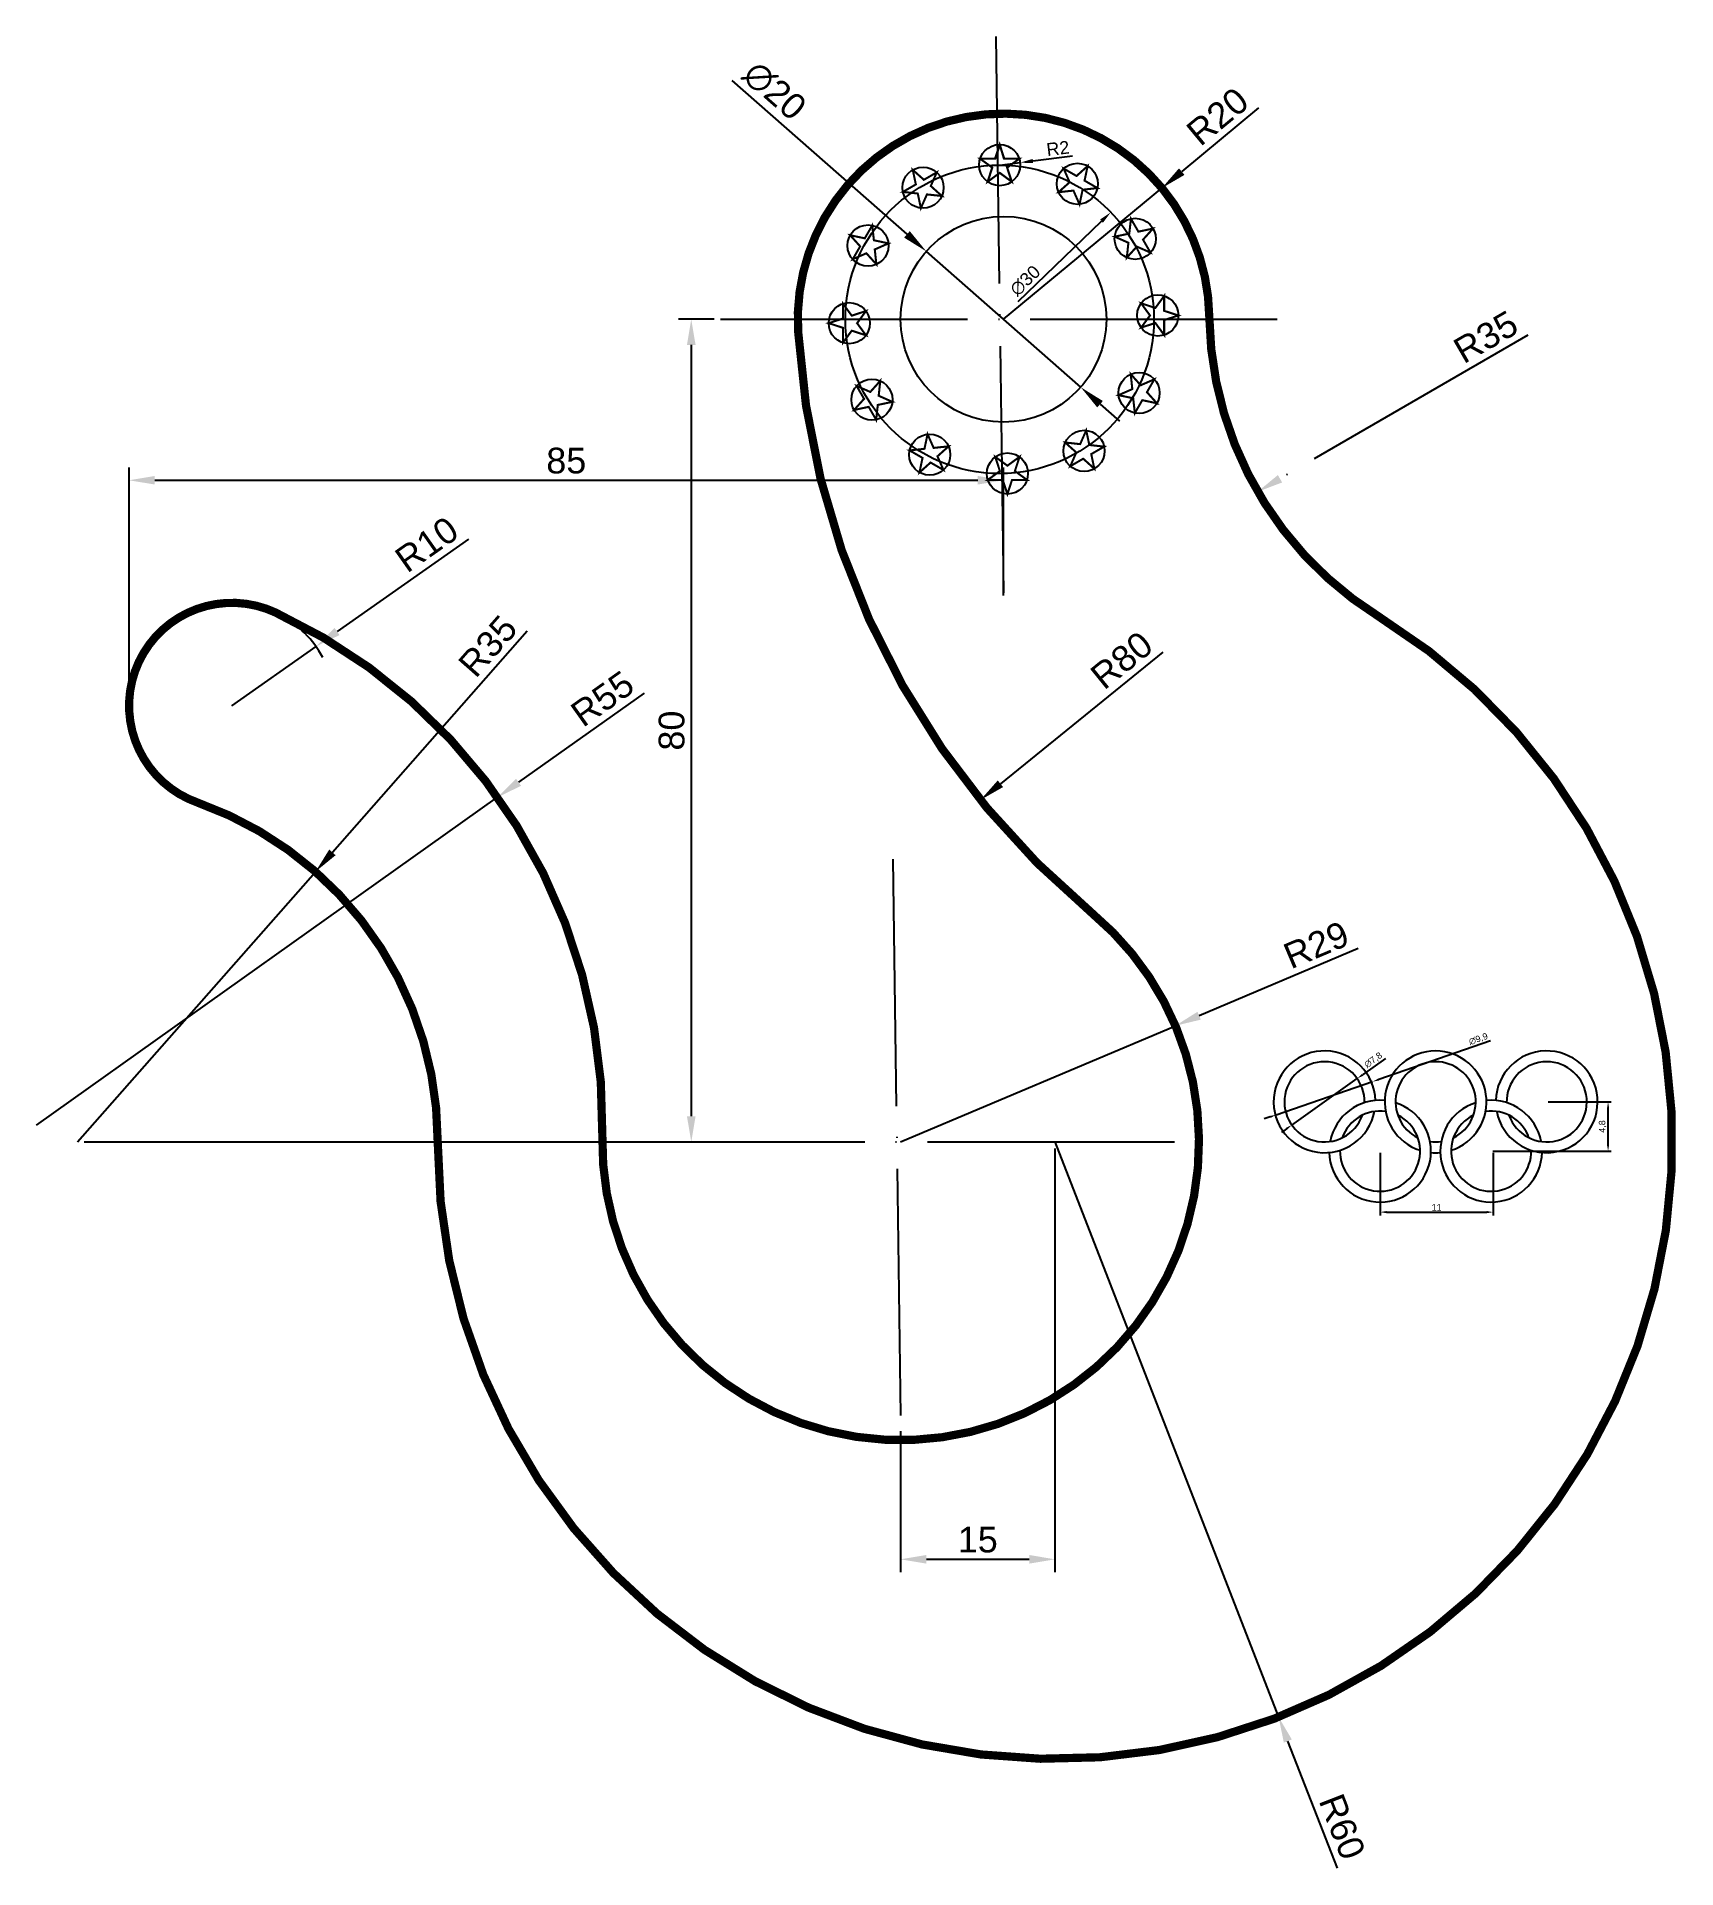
# Model space of a CAD drawing. Header units: millimetres. Extents: x 32 to 192, y 10 to 189.
import ezdxf

# ---------------------------------------------------------------- set-up
doc = ezdxf.new("R2010")
doc.units = ezdxf.units.MM
doc.linetypes.add('ACAD_ISO04W100', pattern=[30, 24, -3, 0, -3])
doc.layers.add('cotas', color=253, linetype='Continuous')
doc.layers.add('ejes', color=253, linetype='ACAD_ISO04W100')
doc.styles.get("Standard").update_dxf_attribs({"font": 'arial.ttf'})
doc.dimstyles.new('REDYA_MM', dxfattribs={"dimtxt": 2.5, "dimasz": 2.5, "dimexe": 1.25, "dimexo": 0.625, "dimtad": 1, "dimtxsty": 'Standard', "dimcen": 2.5, "dimadec": 0, "dimazin": 0, "dimtfac": 1, "dimtmove": 0, "dimatfit": 3, "dimfxl": 1, "dimarcsym": 0})

# ---------------------------------------------------------------- blocks, each defined once
blk = doc.blocks.new('*D49')
at = {"layer": 'Defpoints', "color": 0, "transparency": 16777216}
for p in [(141.72, 173.89), (126.32, 161.13)]:
    blk.add_point(p, dxfattribs=at)
at = {"layer": 'ejes', "color": 0, "lineweight": -2, "transparency": 16777216}
for p, q in [((151.12, 181.69), (143.64, 175.49)), ((126.32, 161.13), (141.72, 173.89))]:
    blk.add_line(p, q, dxfattribs=at)
at = {"layer": 'ejes', "color": 0, "transparency": 16777216}
blk.add_solid([(143.38, 175.81), (143.91, 175.17), (141.72, 173.89)], dxfattribs=at)
at = {"layer": 'ejes', "color": 0, "transparency": 16777216, "insert": (147.13, 180.85), "char_height": 2.5, "attachment_point": 5, "rotation": 39.6663}
blk.add_mtext('R20', dxfattribs=at)
blk = doc.blocks.new('*D50')
at = {"layer": 'Defpoints', "color": 0, "transparency": 16777216}
for p in [(118.82, 167.73), (133.83, 154.52)]:
    blk.add_point(p, dxfattribs=at)
at = {"layer": 'ejes', "color": 0, "lineweight": -2, "transparency": 16777216}
for p, q in [((99.92, 184.36), (116.94, 169.39)), ((133.83, 154.52), (118.82, 167.73)), ((135.71, 152.87), (137.58, 151.22))]:
    blk.add_line(p, q, dxfattribs=at)
at = {"layer": 'ejes', "color": 0, "transparency": 16777216}
for points in [[(117.21, 169.7), (116.66, 169.07), (118.82, 167.73)], [(135.98, 153.18), (135.43, 152.56), (133.83, 154.52)]]:
    blk.add_solid(points, dxfattribs=at)
at = {"layer": 'ejes', "color": 0, "transparency": 16777216, "insert": (104.06, 183.35), "char_height": 2.5, "attachment_point": 5, "rotation": 318.6539}
blk.add_mtext('∅20', dxfattribs=at)
blk = doc.blocks.new('*D51')
at = {"layer": 'Defpoints', "color": 0, "transparency": 16777216}
for p in [(181.32, 161.91), (151.03, 144.36)]:
    blk.add_point(p, dxfattribs=at)
at = {"layer": 'ejes', "color": 0, "lineweight": -2, "transparency": 16777216}
blk.add_line((177.29, 159.57), (153.2, 145.62), dxfattribs=at)
at = {"layer": 'ejes', "color": 0, "transparency": 16777216}
blk.add_solid([(152.99, 145.98), (153.41, 145.26), (151.03, 144.36)], dxfattribs=at)
at = {"layer": 'ejes', "color": 0, "transparency": 16777216, "insert": (173.2, 159.41), "char_height": 2.5, "attachment_point": 5, "rotation": 30.0845}
blk.add_mtext('R35', dxfattribs=at)
blk = doc.blocks.new('*D59')
at = {"layer": 'cotas', "color": 0, "lineweight": -2, "transparency": 16777216}
for p, q in [((131.32, 80.5), (131.32, 39.29)), ((116.32, 53.01), (116.32, 39.29)), ((118.82, 40.54), (128.82, 40.54))]:
    blk.add_line(p, q, dxfattribs=at)
at = {"layer": 'cotas', "color": 0, "transparency": 16777216}
for points in [[(118.82, 40.96), (118.82, 40.12), (116.32, 40.54)], [(128.82, 40.96), (128.82, 40.12), (131.32, 40.54)]]:
    blk.add_solid(points, dxfattribs=at)
at = {"layer": 'Defpoints', "color": 0, "transparency": 16777216}
for p in [(131.32, 81.13), (116.32, 53.63), (131.32, 40.54)]:
    blk.add_point(p, dxfattribs=at)
at = {"layer": 'cotas', "color": 0, "transparency": 16777216, "insert": (123.82, 42.44), "char_height": 2.5, "attachment_point": 5}
blk.add_mtext('15', dxfattribs=at)
blk = doc.blocks.new('*D57')
at = {"layer": 'cotas', "color": 0, "lineweight": -2, "transparency": 16777216}
for p, q in [((41.32, 124.18), (41.32, 146.72)), ((126.32, 134.26), (126.32, 146.72)), ((43.82, 145.47), (123.82, 145.47))]:
    blk.add_line(p, q, dxfattribs=at)
at = {"layer": 'cotas', "color": 0, "transparency": 16777216}
for points in [[(43.82, 145.89), (43.82, 145.06), (41.32, 145.47)], [(123.82, 145.89), (123.82, 145.06), (126.32, 145.47)]]:
    blk.add_solid(points, dxfattribs=at)
at = {"layer": 'Defpoints', "color": 0, "transparency": 16777216}
for p in [(126.32, 145.47), (126.32, 133.63), (41.32, 123.55)]:
    blk.add_point(p, dxfattribs=at)
at = {"layer": 'cotas', "color": 0, "transparency": 16777216, "insert": (83.82, 147.37), "char_height": 2.5, "attachment_point": 5}
blk.add_mtext('85', dxfattribs=at)
blk = doc.blocks.new('*D58')
at = {"layer": 'cotas', "color": 0, "lineweight": -2, "transparency": 16777216}
for p, q in [((98.2, 161.13), (94.72, 161.13)), ((95.97, 158.63), (95.97, 83.63)), ((36.95, 81.13), (97.22, 81.13))]:
    blk.add_line(p, q, dxfattribs=at)
at = {"layer": 'cotas', "color": 0, "transparency": 16777216}
for points in [[(95.55, 158.63), (96.39, 158.63), (95.97, 161.13)], [(95.55, 83.63), (96.39, 83.63), (95.97, 81.13)]]:
    blk.add_solid(points, dxfattribs=at)
at = {"layer": 'Defpoints', "color": 0, "transparency": 16777216}
for p in [(98.83, 161.13), (36.32, 81.13), (95.97, 81.13)]:
    blk.add_point(p, dxfattribs=at)
at = {"layer": 'cotas', "color": 0, "transparency": 16777216, "insert": (94.07, 121.13), "char_height": 2.5, "attachment_point": 5, "rotation": 90}
blk.add_mtext('80', dxfattribs=at)
blk = doc.blocks.new('*D54')
at = {"layer": 'cotas', "color": 0, "lineweight": -2, "transparency": 16777216}
for p, q in [((74.31, 139.76), (61.54, 130.76)), ((51.32, 123.55), (59.5, 129.32))]:
    blk.add_line(p, q, dxfattribs=at)
blk.add_arc((51.32, 123.55), 10, 28.0263, 61.4662, dxfattribs=at)
at = {"layer": 'cotas', "color": 0, "transparency": 16777216}
blk.add_solid([(61.3, 131.1), (61.78, 130.42), (59.5, 129.32)], dxfattribs=at)
at = {"layer": 'Defpoints', "color": 0, "transparency": 16777216}
for p in [(59.5, 129.32), (51.32, 123.55)]:
    blk.add_point(p, dxfattribs=at)
at = {"layer": 'cotas', "color": 0, "transparency": 16777216, "insert": (70.26, 139.23), "char_height": 2.5, "attachment_point": 5, "rotation": 35.1882}
blk.add_mtext('R10', dxfattribs=at)
blk = doc.blocks.new('*D55')
at = {"layer": 'cotas', "color": 0, "lineweight": -2, "transparency": 16777216}
for p, q in [((80.02, 130.8), (61.09, 109.29)), ((36.32, 81.13), (59.44, 107.41))]:
    blk.add_line(p, q, dxfattribs=at)
at = {"layer": 'cotas', "color": 0, "transparency": 16777216}
blk.add_solid([(60.78, 109.56), (61.4, 109.01), (59.44, 107.41)], dxfattribs=at)
at = {"layer": 'Defpoints', "color": 0, "transparency": 16777216}
for p in [(59.44, 107.41), (36.32, 81.13)]:
    blk.add_point(p, dxfattribs=at)
at = {"layer": 'cotas', "color": 0, "transparency": 16777216, "insert": (76.2, 129.34), "char_height": 2.5, "attachment_point": 5, "rotation": 48.6662}
blk.add_mtext('R35', dxfattribs=at)
blk = doc.blocks.new('*D56')
at = {"layer": 'cotas', "color": 0, "lineweight": -2, "transparency": 16777216}
for p, q in [((91.39, 124.78), (79.19, 116.1)), ((32.34, 82.76), (77.15, 114.65))]:
    blk.add_line(p, q, dxfattribs=at)
at = {"layer": 'cotas', "color": 0, "transparency": 16777216}
blk.add_solid([(78.94, 116.44), (79.43, 115.76), (77.15, 114.65)], dxfattribs=at)
at = {"layer": 'Defpoints', "color": 0, "transparency": 16777216}
for p in [(77.15, 114.65), (32.34, 82.76)]:
    blk.add_point(p, dxfattribs=at)
at = {"layer": 'cotas', "color": 0, "transparency": 16777216, "insert": (87.34, 124.23), "char_height": 2.5, "attachment_point": 5, "rotation": 35.4393}
blk.add_mtext('R55', dxfattribs=at)
blk = doc.blocks.new('*D60')
at = {"layer": 'cotas', "color": 0, "lineweight": -2, "transparency": 16777216}
for p, q in [((131.32, 81.13), (153.06, 25.2)), ((158.78, 10.49), (153.96, 22.87))]:
    blk.add_line(p, q, dxfattribs=at)
at = {"layer": 'cotas', "color": 0, "transparency": 16777216}
blk.add_solid([(154.35, 23.02), (153.57, 22.72), (153.06, 25.2)], dxfattribs=at)
at = {"layer": 'Defpoints', "color": 0, "transparency": 16777216}
for p in [(131.32, 81.13), (153.06, 25.2)]:
    blk.add_point(p, dxfattribs=at)
at = {"layer": 'cotas', "color": 0, "transparency": 16777216, "insert": (159.24, 14.54), "char_height": 2.5, "attachment_point": 5, "rotation": 291.2359}
blk.add_mtext('R60', dxfattribs=at)
blk = doc.blocks.new('*D52')
at = {"layer": 'cotas', "color": 0, "lineweight": -2, "transparency": 16777216}
blk.add_line((141.81, 128.77), (126.02, 115.96), dxfattribs=at)
at = {"layer": 'cotas', "color": 0, "transparency": 16777216}
blk.add_solid([(125.76, 116.28), (126.28, 115.64), (124.08, 114.38)], dxfattribs=at)
at = {"layer": 'Defpoints', "color": 0, "transparency": 16777216}
for p in [(186.21, 164.77), (124.08, 114.38)]:
    blk.add_point(p, dxfattribs=at)
at = {"layer": 'cotas', "color": 0, "transparency": 16777216, "insert": (137.81, 127.97), "char_height": 2.5, "attachment_point": 5, "rotation": 39.0403}
blk.add_mtext('R80', dxfattribs=at)
blk = doc.blocks.new('*D53')
at = {"layer": 'cotas', "color": 0, "lineweight": -2, "transparency": 16777216}
for p, q in [((160.79, 99.93), (145.34, 93.4)), ((116.32, 81.13), (143.03, 92.43))]:
    blk.add_line(p, q, dxfattribs=at)
at = {"layer": 'cotas', "color": 0, "transparency": 16777216}
blk.add_solid([(145.17, 93.78), (145.5, 93.02), (143.03, 92.43)], dxfattribs=at)
at = {"layer": 'Defpoints', "color": 0, "transparency": 16777216}
for p in [(143.03, 92.43), (116.32, 81.13)]:
    blk.add_point(p, dxfattribs=at)
at = {"layer": 'cotas', "color": 0, "transparency": 16777216, "insert": (156.72, 100.28), "char_height": 2.5, "attachment_point": 5, "rotation": 22.9261}
blk.add_mtext('R29', dxfattribs=at)
blk = doc.blocks.new('*D71')
at = {"layer": 'cotas', "color": 0, "lineweight": -2, "transparency": 16777216}
for p, q in [((163.46, 89.25), (161.21, 87.65)), ((154.34, 82.77), (160.7, 87.29)), ((153.83, 82.41), (153.33, 82.05))]:
    blk.add_line(p, q, dxfattribs=at)
at = {"layer": 'cotas', "color": 0, "transparency": 16777216}
for points in [[(161.15, 87.73), (161.27, 87.56), (160.7, 87.29)], [(153.77, 82.49), (153.9, 82.32), (154.34, 82.77)]]:
    blk.add_solid(points, dxfattribs=at)
at = {"layer": 'Defpoints', "color": 0, "transparency": 16777216}
for p in [(160.7, 87.29), (154.34, 82.77)]:
    blk.add_point(p, dxfattribs=at)
at = {"layer": 'cotas', "color": 0, "transparency": 16777216, "insert": (162.28, 89.07), "char_height": 0.625, "attachment_point": 5, "rotation": 35.3923}
blk.add_mtext('∅7,8', dxfattribs=at)
blk = doc.blocks.new('*D72')
at = {"layer": 'cotas', "color": 0, "lineweight": -2, "transparency": 16777216}
for p, q in [((173.67, 90.95), (162.79, 87.2)), ((152.84, 83.77), (162.2, 86.99)), ((152.25, 83.57), (151.66, 83.36))]:
    blk.add_line(p, q, dxfattribs=at)
at = {"layer": 'cotas', "color": 0, "transparency": 16777216}
for points in [[(162.76, 87.3), (162.83, 87.1), (162.2, 86.99)], [(152.22, 83.66), (152.29, 83.47), (152.84, 83.77)]]:
    blk.add_solid(points, dxfattribs=at)
at = {"layer": 'Defpoints', "color": 0, "transparency": 16777216}
for p in [(162.2, 86.99), (152.84, 83.77)]:
    blk.add_point(p, dxfattribs=at)
at = {"layer": 'cotas', "color": 0, "transparency": 16777216, "insert": (172.49, 91.11), "char_height": 0.625, "attachment_point": 5, "rotation": 19.011}
blk.add_mtext('∅9,9', dxfattribs=at)
blk = doc.blocks.new('*D73')
at = {"layer": 'cotas', "color": 0, "lineweight": -2, "transparency": 16777216}
for p, q in [((179.28, 85.03), (185.4, 85.03)), ((185.09, 80.85), (185.09, 84.4)), ((173.88, 80.23), (185.4, 80.23))]:
    blk.add_line(p, q, dxfattribs=at)
at = {"layer": 'cotas', "color": 0, "transparency": 16777216}
for points in [[(184.98, 84.4), (185.19, 84.4), (185.09, 85.03)], [(184.98, 80.85), (185.19, 80.85), (185.09, 80.23)]]:
    blk.add_solid(points, dxfattribs=at)
at = {"layer": 'Defpoints', "color": 0, "transparency": 16777216}
for p in [(179.12, 85.03), (185.09, 85.03), (173.72, 80.23)]:
    blk.add_point(p, dxfattribs=at)
at = {"layer": 'cotas', "color": 0, "transparency": 16777216, "insert": (184.56, 82.63), "char_height": 0.625, "attachment_point": 5, "rotation": 90}
blk.add_mtext('4,8', dxfattribs=at)
blk = doc.blocks.new('*D67')
at = {"layer": 'cotas', "color": 0, "lineweight": -2, "transparency": 16777216}
blk.add_line((127.76, 162.86), (135.85, 170.67), dxfattribs=at)
at = {"layer": 'cotas', "color": 0, "transparency": 16777216}
blk.add_solid([(135.7, 170.82), (135.99, 170.52), (136.75, 171.53)], dxfattribs=at)
at = {"layer": 'Defpoints', "color": 0, "transparency": 16777216}
for p in [(136.75, 171.53), (115.15, 150.71)]:
    blk.add_point(p, dxfattribs=at)
at = {"layer": 'cotas', "color": 0, "transparency": 16777216, "insert": (128.43, 164.88), "char_height": 1.25, "attachment_point": 5, "rotation": 43.9443}
blk.add_mtext('∅30', dxfattribs=at)
blk = doc.blocks.new('*U68')
at = {"const_width": 0.2}
blk.add_lwpolyline([(0, 2), (-0.45, 0.62), (-1.9, 0.62), (-0.73, -0.24), (-1.18, -1.62), (0, -0.76), (1.18, -1.62), (0.73, -0.24), (1.9, 0.62), (0.45, 0.62), (0, 2)], dxfattribs=at)
blk.add_circle((0, 0), 2)
blk = doc.blocks.new('*U69')
at = {"color": 0, "linetype": 'ByBlock', "lineweight": -2, "transparency": 16777216}
blk.add_blockref('*U68', (125.95, 176.12), dxfattribs=at)
for p, rotation in [((118.5, 173.93), 29.99999999999998), ((133.5, 174.3), 329.9999999999999), ((113.15, 168.3), 59.99999999999999), ((139.12, 168.95), 299.9999999999999), ((111.33, 160.75), 90), ((141.32, 161.5), 270), ((139.5, 153.96), 240), ((113.53, 153.31), 120), ((119.15, 147.96), 150), ((134.15, 148.33), 210), ((126.7, 146.13), 180)]:
    blk.add_blockref('*U68', p, dxfattribs=dict(at, rotation=rotation))
blk = doc.blocks.new('*D70')
at = {"layer": 'cotas', "color": 0, "lineweight": -2, "transparency": 16777216}
for p, q in [((125.95, 176.12), (127.93, 176.36)), ((133.03, 176.98), (129.18, 176.51))]:
    blk.add_line(p, q, dxfattribs=at)
at = {"layer": 'cotas', "color": 0, "transparency": 16777216}
blk.add_solid([(129.15, 176.72), (129.2, 176.31), (127.93, 176.36)], dxfattribs=at)
at = {"layer": 'Defpoints', "color": 0, "transparency": 16777216}
for p in [(127.93, 176.36), (125.95, 176.12)]:
    blk.add_point(p, dxfattribs=at)
at = {"layer": 'cotas', "color": 0, "transparency": 16777216, "insert": (131.61, 177.75), "char_height": 1.25, "attachment_point": 5, "rotation": 6.8893}
blk.add_mtext('R2', dxfattribs=at)
blk = doc.blocks.new('*D75')
at = {"layer": 'cotas', "color": 0, "lineweight": -2, "transparency": 16777216}
for p, q in [((162.92, 80.07), (162.92, 73.99)), ((173.92, 80.07), (173.92, 73.99)), ((163.55, 74.3), (173.29, 74.3))]:
    blk.add_line(p, q, dxfattribs=at)
at = {"layer": 'cotas', "color": 0, "transparency": 16777216}
for points in [[(163.55, 74.41), (163.55, 74.2), (162.92, 74.3)], [(173.29, 74.41), (173.29, 74.2), (173.92, 74.3)]]:
    blk.add_solid(points, dxfattribs=at)
at = {"layer": 'Defpoints', "color": 0, "transparency": 16777216}
for p in [(162.92, 80.23), (173.92, 80.23), (173.92, 74.3)]:
    blk.add_point(p, dxfattribs=at)
at = {"layer": 'cotas', "color": 0, "transparency": 16777216, "insert": (168.42, 74.77), "char_height": 0.625, "attachment_point": 5}
blk.add_mtext('11', dxfattribs=at)

msp = doc.modelspace()

# ---------------------------------------------------------------- linework, layer by layer
for p, q in [((124.047, 176.741), (125.222, 175.887)), ((125.5, 176.741), (124.047, 176.741)), ((125.949, 178.123), (125.5, 176.741)), ((126.398, 176.741), (125.949, 178.123)), ((127.851, 176.741), (126.398, 176.741)), ((126.675, 175.887), (127.851, 176.741)), ((125.222, 175.887), (124.773, 174.505)), ((124.773, 174.505), (125.949, 175.359)), ((125.949, 175.359), (127.124, 174.505)), ((127.124, 174.505), (126.603, 176.109))]:
    msp.add_line(p, q)
at = {"const_width": 0.8}
msp.add_lwpolyline([(71.324, 81.129, 1.7018558), (162.899, 132.148, -0.2559823), (146.322, 161.412, 1.0235708), (106.361, 159.913, 0.2063475), (134.918, 103.383, -1.5884269), (87.329, 81.69, 0.2969585), (55.542, 132.621, 1.0490179), (47.99, 114.127, -0.3178372)], format="xyb", close=True, dxfattribs=at)
for points in [[(127.851, 176.741)], [(127.124, 174.505)]]:
    msp.add_lwpolyline(points, close=True)
for centre, radius in [((125.949, 161.123), 15), ((126.324, 161.129), 10)]:
    msp.add_circle(centre, radius)
for centre, radius, start, end in [((157.524, 85.029), 4.95, 1.49737, 349.08248), ((157.524, 85.029), 4.95, 1.49737, 349.08248), ((168.324, 85.029), 4.95, 287.65044, 252.34956), ((179.124, 85.029), 4.95, 190.91752, 178.50263), ((157.524, 85.029), 3.9, 358.78016, 340.50483), ((168.324, 85.029), 3.9, 296.2281, 243.7719), ((179.124, 85.029), 3.9, 199.49517, 181.21984), ((162.924, 80.229), 4.95, 181.49737, 72.34956), ((162.924, 80.229), 4.95, 84.76444, 169.08248), ((162.924, 80.229), 3.9, 178.78016, 63.7719), ((162.924, 80.229), 3.9, 82.04724, 160.50483), ((173.724, 80.229), 4.95, 107.65044, 358.50263), ((173.724, 80.229), 3.9, 116.2281, 1.21984), ((173.724, 80.229), 3.9, 19.49517, 97.95276), ((173.724, 80.229), 4.95, 10.91752, 95.23556), ((168.324, 85.029), 3.9, 262.04724, 277.95276), ((168.324, 85.029), 4.95, 264.76444, 275.23556)]:
    msp.add_arc(centre, radius, start, end)
at = {"layer": 'ejes'}
for p, q in [((125.574, 188.614), (126.324, 133.632)), ((98.828, 161.129), (153.82, 161.129)), ((115.574, 108.614), (116.324, 53.632)), ((88.828, 81.129), (143.82, 81.129))]:
    msp.add_line(p, q, dxfattribs=at)

# ---------------------------------------------------------------- block references
msp.add_blockref('*U69', (0, 0))

# ---------------------------------------------------------------- dimensions: what is measured, and where the dimension line sits
at = {"layer": 'cotas'}
dim = msp.add_radius_dim(center=(125.949, 176.123), mpoint=(127.934, 176.363), dimstyle='REDYA_MM', dxfattribs=at)
dim.commit()
dim.dimension.update_dxf_attribs({"geometry": '*D70', "text_midpoint": (131.608, 177.754)})
for p1, p2, picture, middle in [((115.149, 150.714), (136.749, 171.533), '*D67', (129.113, 164.173)), ((152.844, 83.769), (162.204, 86.994), '*D72', (172.667, 90.599))]:
    dim = msp.add_diameter_dim_2p(p1=p1, p2=p2, dimstyle='REDYA_MM', dxfattribs=at)
    dim.commit()
    dim.dimension.update_dxf_attribs({"geometry": picture, "text_midpoint": middle, "dimtype": 163})
for center, mpoint, picture, middle in [((186.213, 164.774), (124.077, 114.384), '*D52', (139.01, 126.494)), ((51.324, 123.555), (59.496, 129.318), '*D54', (71.357, 137.681)), ((36.324, 81.129), (59.439, 107.409), '*D55', (77.624, 128.083)), ((32.34, 82.755), (77.15, 114.647), '*D56', (88.438, 122.68)), ((116.324, 81.129), (143.033, 92.425), '*D53', (157.457, 98.526)), ((131.324, 81.129), (153.056, 25.203), '*D60', (157.468, 13.848))]:
    dim = msp.add_radius_dim(center=center, mpoint=mpoint, dimstyle='REDYA_MM', dxfattribs=at)
    dim.commit()
    dim.dimension.update_dxf_attribs({"geometry": picture, "text_midpoint": middle, "dimtype": 164})
for base, p1, p2, picture, middle in [((95.969, 81.129), (98.828, 161.129), (36.324, 81.129), '*D58', (94.068, 121.129)), ((185.089, 85.029), (173.724, 80.229), (179.124, 85.029), '*D73', (184.557, 82.629))]:
    dim = msp.add_linear_dim(base=base, p1=p1, p2=p2, angle=90, dimstyle='REDYA_MM', dxfattribs=at)
    dim.commit()
    dim.dimension.update_dxf_attribs({"geometry": picture, "text_midpoint": middle})
for base, p1, p2, picture, middle in [((126.324, 145.473), (41.324, 123.555), (126.324, 133.632), '*D57', (83.824, 147.374)), ((131.324, 40.542), (116.324, 53.632), (131.324, 81.129), '*D59', (123.824, 42.443)), ((173.9194, 74.3014), (162.9238, 80.2285), (173.9194, 80.2285), '*D75', (168.4216, 74.7714))]:
    dim = msp.add_linear_dim(base=base, p1=p1, p2=p2, dimstyle='REDYA_MM', dxfattribs=at)
    dim.commit()
    dim.dimension.update_dxf_attribs({"geometry": picture, "text_midpoint": middle})
dim = msp.add_diameter_dim_2p(p1=(154.344, 82.77), p2=(160.703, 87.287), dimstyle='REDYA_MM', dxfattribs=at)
dim.commit()
dim.dimension.update_dxf_attribs({"geometry": '*D71', "text_midpoint": (162.277, 89.07)})
at = {"layer": 'ejes'}
dim = msp.add_diameter_dim_2p(p1=(133.831, 154.522), p2=(118.816, 167.735), dimstyle='REDYA_MM', dxfattribs=at)
dim.commit()
dim.dimension.update_dxf_attribs({"geometry": '*D50', "text_midpoint": (102.754, 181.869), "dimtype": 163})
dim = msp.add_radius_dim(center=(126.324, 161.129), mpoint=(141.719, 173.895), dimstyle='REDYA_MM', dxfattribs=at)
dim.commit()
dim.dimension.update_dxf_attribs({"geometry": '*D49', "text_midpoint": (147.131, 180.853)})
dim = msp.add_radius_dim(center=(181.318, 161.909), mpoint=(151.033, 144.365), dimstyle='REDYA_MM', dxfattribs=at)
dim.commit()
dim.dimension.update_dxf_attribs({"geometry": '*D51', "text_midpoint": (174.155, 157.76), "dimtype": 164})

doc.saveas('drawing.dxf')
